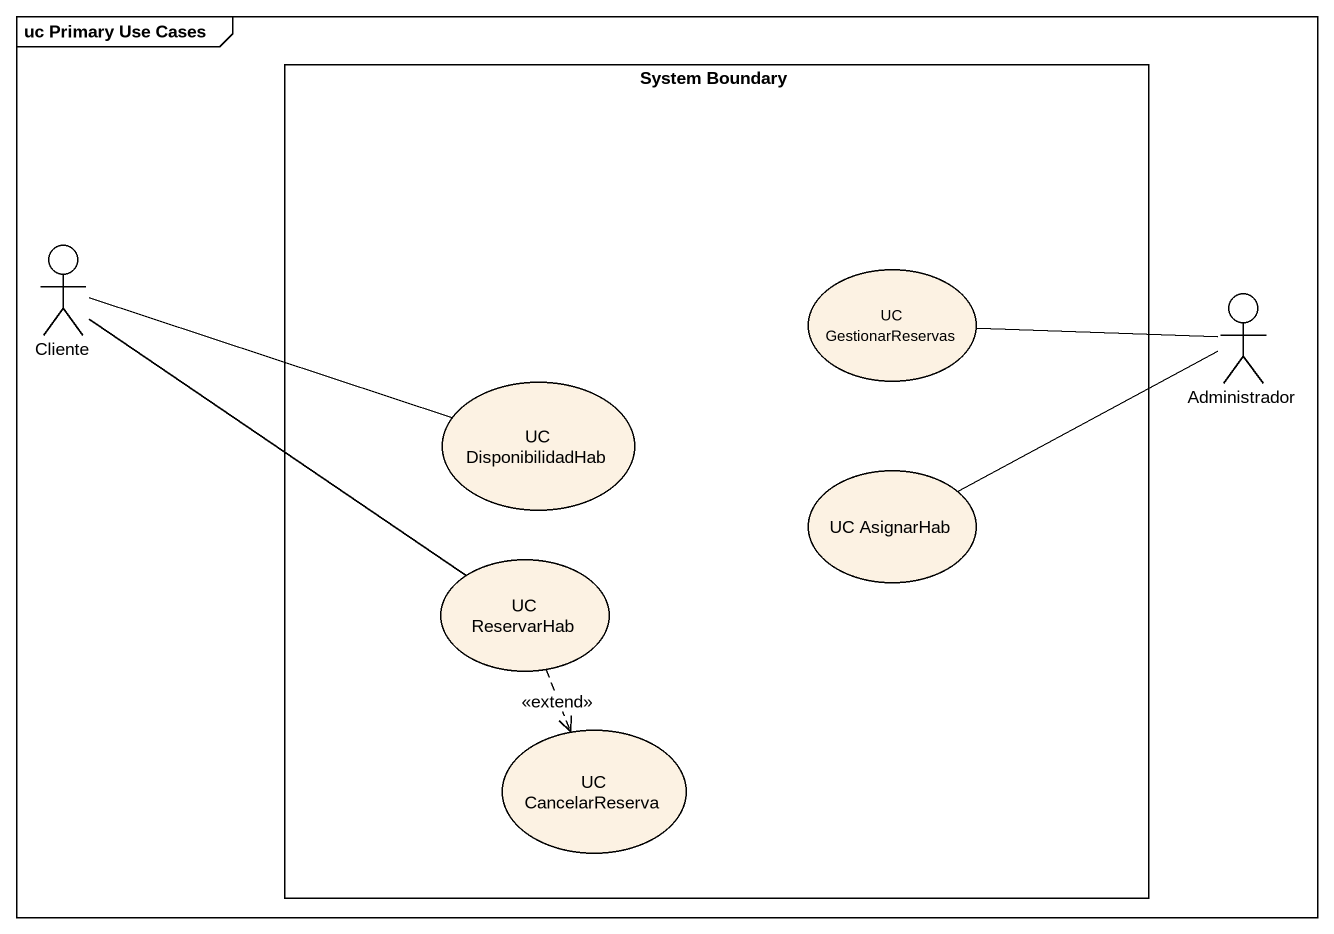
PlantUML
@startuml
mainframe uc Primary Use Cases
rectangle "System Boundary" as System_Boundary {
  usecase "UC GestionarReservas" as UC_GestionarReservas
  usecase "UC DisponibilidadHab" as UC_DisponibilidadHab
  usecase "UC AsignarHab" as UC_AsignarHab
  usecase "UC ReservarHab" as UC_ReservarHab
  usecase "UC CancelarReserva" as UC_CancelarReserva
}
actor Cliente
actor Administrador
Cliente -right- UC_DisponibilidadHab
Cliente -- UC_ReservarHab
Administrador -left- UC_GestionarReservas
Administrador -left- UC_AsignarHab
UC_ReservarHab ..> UC_CancelarReserva : <<extend>>
@enduml
